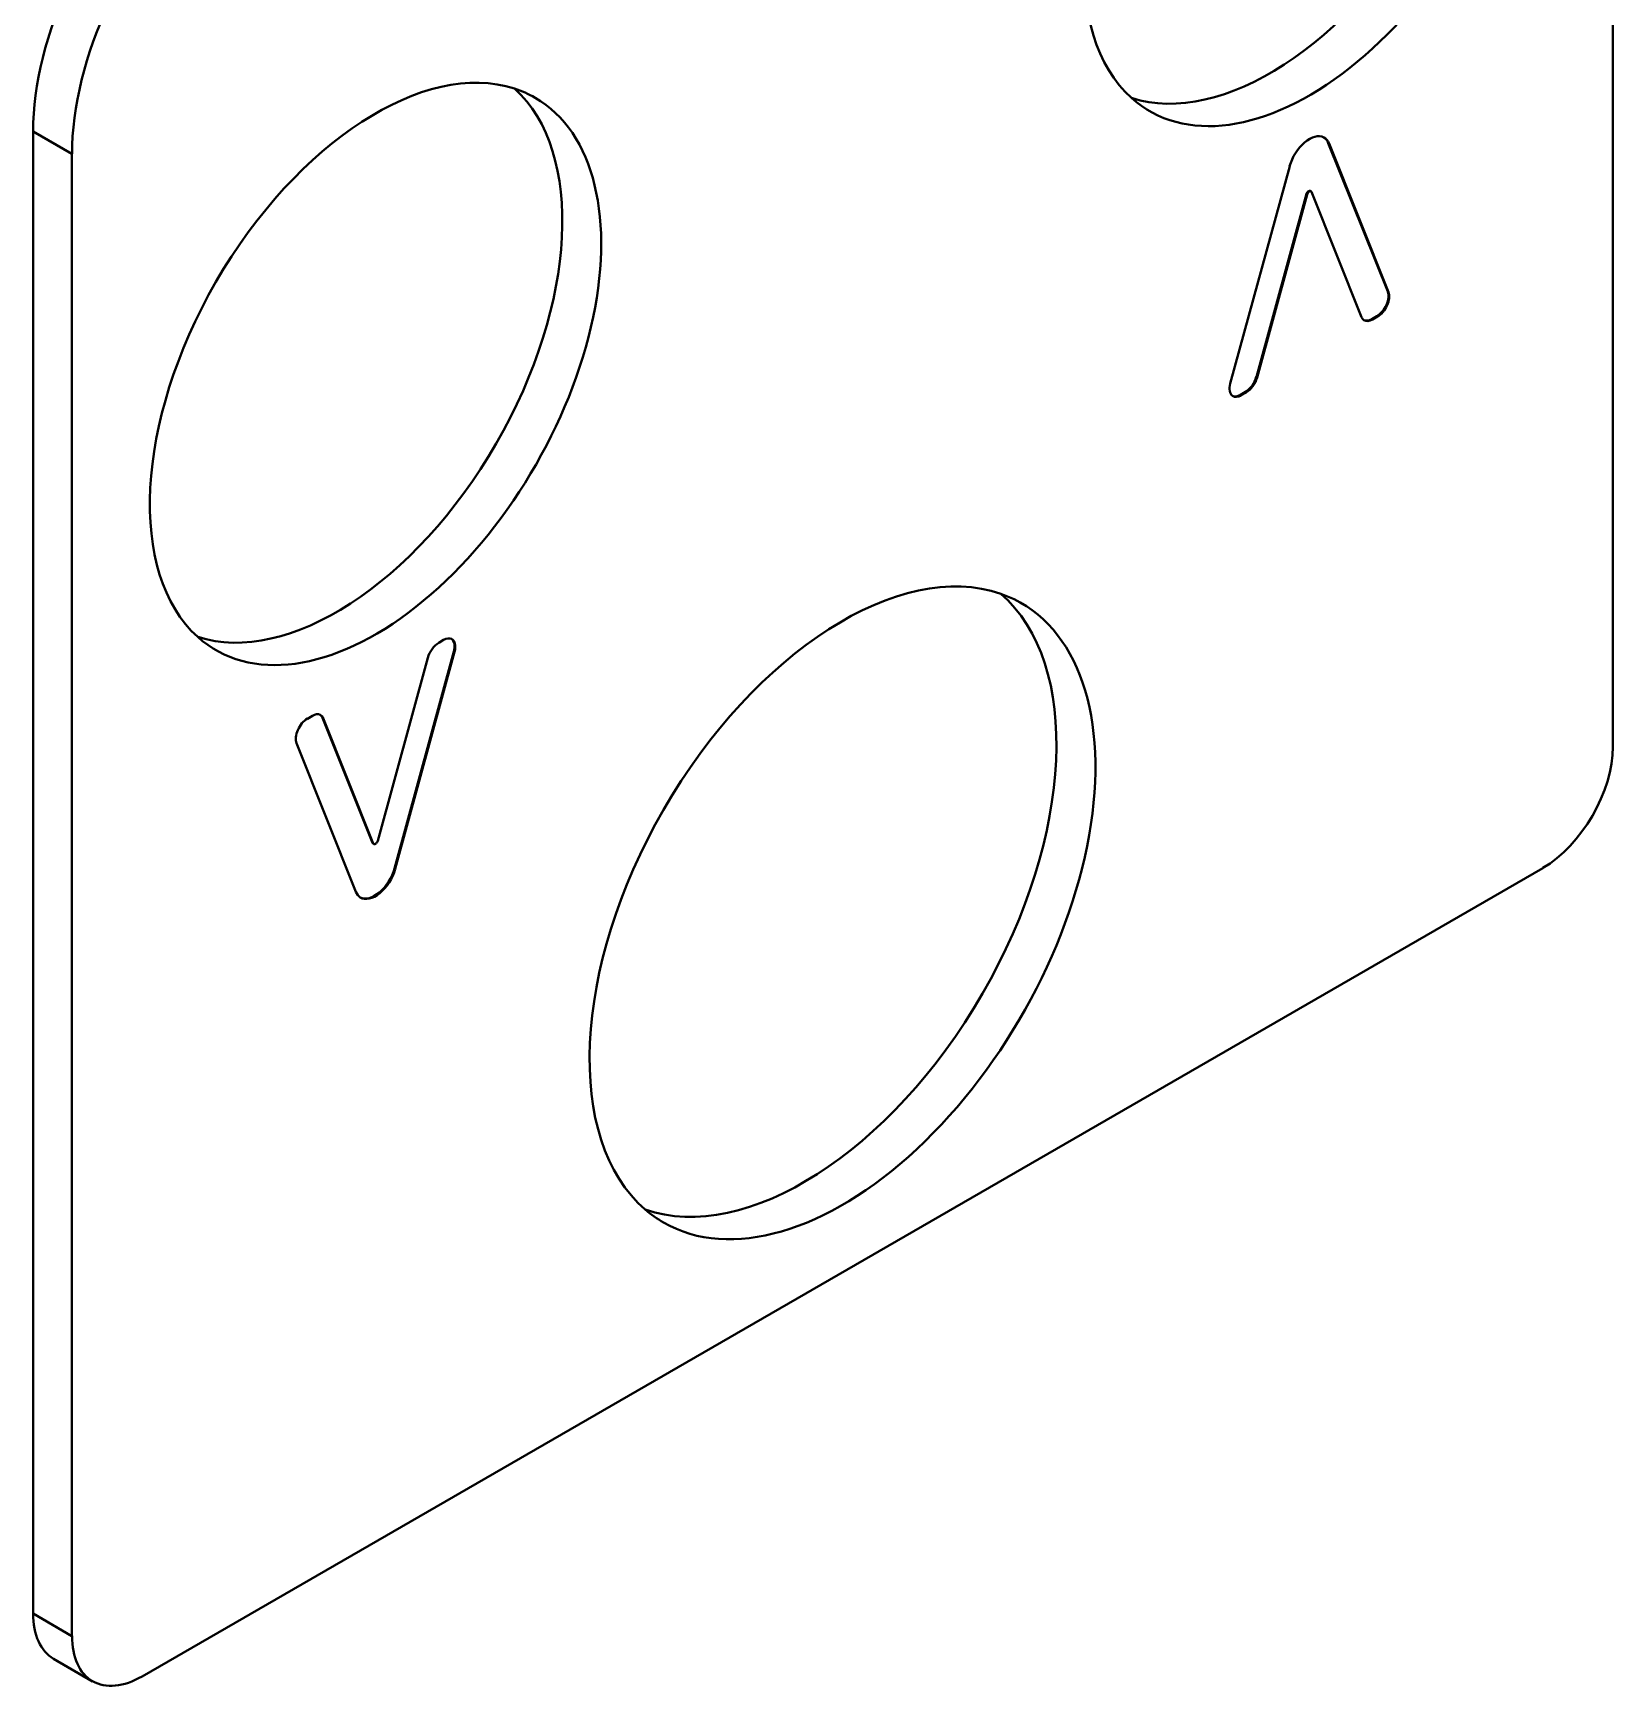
# Model space of a CAD drawing. Header units: millimetres. Extents: x 15 to 292, y 5 to 205.
# Drawn here: x 213.07 to 227.43, y 77.56 to 92.61 of the extents above; entities that cross this region are included whole.
import ezdxf

# ---------------------------------------------------------------- set-up
doc = ezdxf.new("R2010")
doc.units = ezdxf.units.MM
doc.layers.add('Geometries', color=7, linetype='Continuous')

msp = doc.modelspace()

# ---------------------------------------------------------------- linework, layer by layer
at = {"layer": 'Geometries', "linetype": 'Continuous', "lineweight": 40}
for p, q in [((227.427, 86.121), (227.427, 99.593)), ((213.073, 91.714), (213.073, 78.241)), ((213.426, 91.51), (213.073, 91.714)), ((213.426, 91.51), (213.426, 78.037)), ((224.841, 91.607), (224.848, 91.603)), ((225.381, 90.257), (224.841, 91.607)), ((225.388, 90.253), (224.848, 91.603)), ((224.491, 91.397), (223.951, 89.423)), ((224.188, 89.482), (224.642, 91.145)), ((224.195, 89.478), (224.649, 91.14)), ((224.642, 91.145), (224.649, 91.14)), ((224.684, 91.169), (224.677, 91.174)), ((224.689, 91.163), (225.144, 90.026)), ((225.381, 90.257), (225.388, 90.253)), ((225.236, 90.008), (225.282, 90.034)), ((225.236, 90.008), (225.243, 90.004)), ((225.243, 90.004), (225.289, 90.03)), ((225.282, 90.034), (225.289, 90.03)), ((224.188, 89.482), (224.195, 89.478)), ((224.043, 89.319), (224.088, 89.345)), ((224.043, 89.319), (224.05, 89.315)), ((224.05, 89.315), (224.095, 89.341)), ((224.088, 89.345), (224.095, 89.341)), ((216.758, 87.064), (216.803, 87.091)), ((216.204, 85.265), (216.659, 86.928)), ((216.896, 86.986), (216.356, 85.013)), ((216.903, 86.982), (216.363, 85.009)), ((216.896, 86.986), (216.903, 86.982)), ((215.565, 86.375), (215.61, 86.402)), ((215.702, 86.384), (215.709, 86.379)), ((215.702, 86.384), (216.157, 85.246)), ((215.709, 86.379), (216.164, 85.242)), ((216.005, 84.802), (215.466, 86.153)), ((216.157, 85.246), (216.164, 85.242)), ((216.162, 85.24), (216.169, 85.236)), ((214.063, 77.67), (226.791, 85.018)), ((216.356, 85.013), (216.363, 85.009)), ((213.426, 78.037), (213.073, 78.241)), ((213.259, 77.829), (213.613, 77.625))]:
    msp.add_line(p, q, dxfattribs=at)
for centre, major_axis, start_param, end_param in [((224.669, 94.408), (1.45, 2.511), 0.122219, 3.019374), ((224.316, 94.612), (1.45, 2.511), 3.263812, 6.160966), ((224.669, 94.408), (1.45, 2.511), 3.019374, 6.283185), ((214.77, 92.693), (1.2, 2.078), 1.712693, 2.356194), ((215.123, 92.489), (1.2, 2.078), 1.712693, 2.356194), ((216.184, 89.509), (1.45, 2.511), 0.122219, 3.019374), ((215.831, 89.713), (1.45, 2.511), 3.263812, 6.160966), ((216.184, 89.509), (1.45, 2.511), 3.019374, 6.283185), ((216.184, 89.509), (1.45, 2.511), 0, 0.122219), ((224.669, 91.423), (0.135, 0.234), 0.026192, 1.997424), ((224.662, 91.427), (0.135, 0.234), 5.856558, 6.256993), ((224.669, 91.423), (0.135, 0.234), 5.856558, 6.309377), ((224.662, 91.147), (-0.0151, -0.0261), 3.141593, 5.139016), ((224.669, 91.143), (-0.0151, -0.0261), 3.141593, 5.139016), ((224.669, 91.143), (-0.0151, -0.0261), 2.714965, 3.141593), ((225.282, 90.156), (0.075, 0.13), 3.926991, 5.856558), ((225.289, 90.152), (0.075, 0.13), 3.926991, 5.856558), ((225.243, 90.126), (0.075, 0.13), 2.714965, 3.094435), ((225.236, 90.13), (0.075, 0.13), 3.188751, 3.926991), ((225.243, 90.126), (0.075, 0.13), 3.094435, 3.926991), ((224.05, 89.437), (0.075, 0.13), 1.997424, 3.094435), ((224.088, 89.468), (0.075, 0.13), 3.926991, 5.139016), ((224.095, 89.463), (0.075, 0.13), 3.926991, 5.139016), ((224.043, 89.441), (0.075, 0.13), 3.188751, 3.926991), ((224.05, 89.437), (0.075, 0.13), 3.094435, 3.926991), ((220.427, 84.61), (-1.625, -2.815), 3.250594, 6.174184), ((220.073, 84.814), (-1.625, -2.815), 0.109001, 3.032591), ((220.427, 84.61), (-1.625, -2.815), 0, 3.250594), ((216.758, 86.942), (-0.075, -0.13), 3.926991, 5.139016), ((216.803, 86.968), (-0.075, -0.13), 3.188751, 3.926991), ((216.796, 86.972), (-0.075, -0.13), 1.997424, 3.094435), ((216.803, 86.968), (-0.075, -0.13), 1.997424, 3.188751), ((215.61, 86.279), (-0.075, -0.13), 3.188751, 3.926991), ((215.61, 86.279), (-0.075, -0.13), 2.714965, 3.188751), ((215.603, 86.283), (-0.075, -0.13), 2.714965, 3.094435), ((215.565, 86.253), (-0.075, -0.13), 3.926991, 5.856558), ((226.791, 85.753), (0.45, 0.779), 3.926991, 5.497787), ((216.177, 85.266), (0.0151, 0.0261), 2.714965, 3.141593), ((216.184, 85.262), (0.0151, 0.0261), 2.714965, 3.141593), ((216.184, 85.262), (0.0151, 0.0261), 3.141593, 5.139016), ((216.177, 84.987), (-0.135, -0.234), 0.026192, 1.997424), ((216.184, 84.983), (-0.135, -0.234), 6.256993, 8.280609), ((216.184, 84.983), (-0.135, -0.234), 5.856558, 6.256993), ((220.427, 84.61), (-1.625, -2.815), 6.174184, 6.283185), ((213.709, 78.609), (0.45, 0.779), 2.356194, 3.141593), ((214.063, 78.405), (0.45, 0.779), 2.356194, 3.141593), ((214.063, 78.405), (0.45, 0.779), 3.141593, 3.926991)]:
    msp.add_ellipse(centre, major_axis=major_axis, ratio=0.57735, start_param=start_param, end_param=end_param, dxfattribs=at)

doc.saveas('drawing.dxf')
